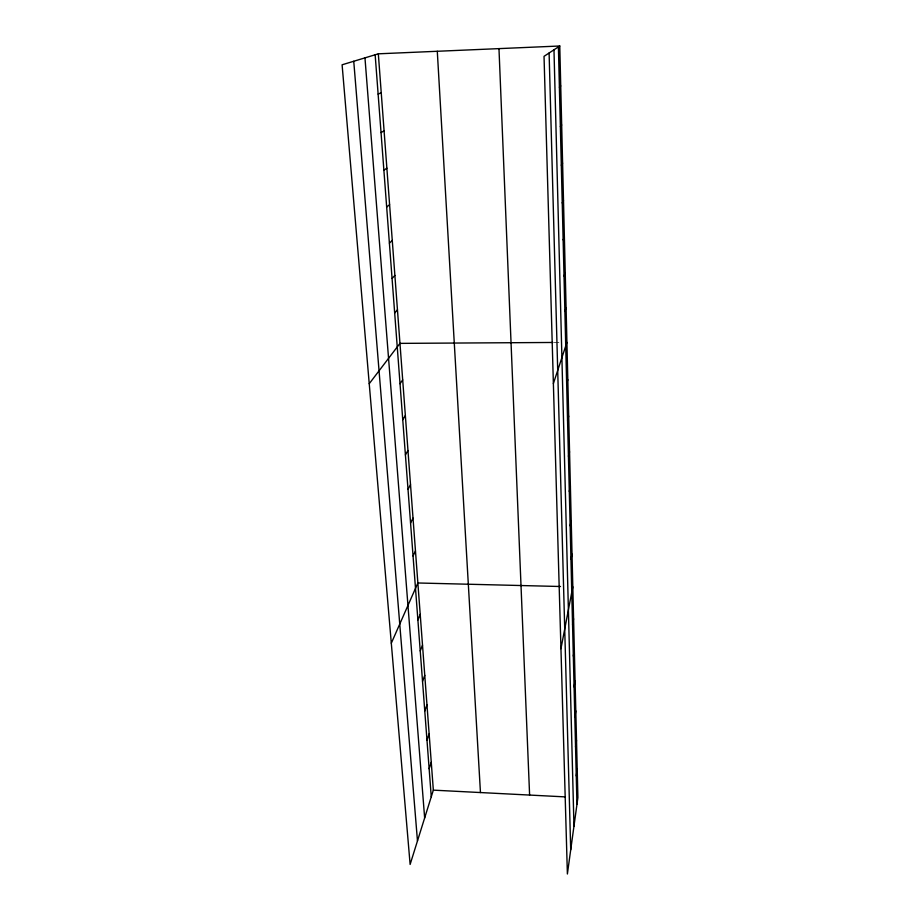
<?xml version="1.0" encoding="UTF-8"?>
<svg xmlns="http://www.w3.org/2000/svg" width="920" height="920" viewBox="0 0 920 920"><rect width="100%" height="100%" fill="white"/><g stroke="black" fill="none" stroke-linecap="round" stroke-linejoin="round"><path stroke-width="0.69" stroke-dasharray="4.6 3.45" d="M554.3 342.459L559.912 342.435"/><path stroke-width="1.38" d="M576.253 775.894L577.208 769.223M575.54 746.844L576.518 740.358M574.816 717.197L575.805 710.895M574.08 686.952L575.08 680.823M573.321 656.063L574.344 650.141M572.55 624.519L573.585 618.803M560.947 648.738L572.815 586.81M570.952 559.406L572.021 554.139M570.135 525.78L571.216 520.754M569.284 491.406L570.4 486.634M568.433 456.274L569.56 451.766M567.548 420.348L568.698 416.127M566.651 383.605L567.824 379.672M378.327 53.82L433.343 790.142L410.124 864.443L342.102 64.791L378.327 53.82L559.774 46L577.898 797.536L567.387 874L544.03 56.338L559.774 46M429.145 768.775L431.261 762.289M553.38 383.571L566.915 342.389M426.983 740.197L429.134 733.872M424.775 711.045L426.972 704.893M564.88 311.374L566.087 308.039M422.533 681.294L424.764 675.337M420.233 650.946L422.51 645.173M564.017 276L565.248 272.964M417.898 619.965L420.21 614.399M391.31 643.206L417.864 582.981L560.498 586.511M563.132 239.867L564.385 237.153M413.057 556.036L415.46 550.908M410.561 523.043L413.022 518.144M408.02 489.348L410.515 484.69M562.223 202.952L563.5 200.56M405.409 454.905L407.962 450.512M402.753 419.716L405.352 415.575M561.303 165.22L562.603 163.185M400.027 383.732L402.684 379.879M369.23 383.709L399.959 343.378L552.897 342.47M560.349 126.661L561.683 124.982M394.691 313.041L397.452 309.764M392.07 278.45L394.887 275.459M559.383 87.227L560.74 85.928M389.401 243.121L392.276 240.43M386.676 207.058L389.597 204.677M383.881 170.211L386.872 168.164M381.041 132.572L384.088 130.87M378.131 94.104L381.236 92.759M433.343 790.142L565.075 796.881M353.751 61.261L417.473 840.937M364.964 57.868L424.649 817.972M375.153 54.786L431.261 796.789M437.287 51.279L480.458 792.557M498.973 48.622L529.609 795.064M549.102 53.004L570.71 849.781M553.978 49.806L573.965 826.137M558.405 46.897L576.955 804.367"/></g></svg>
